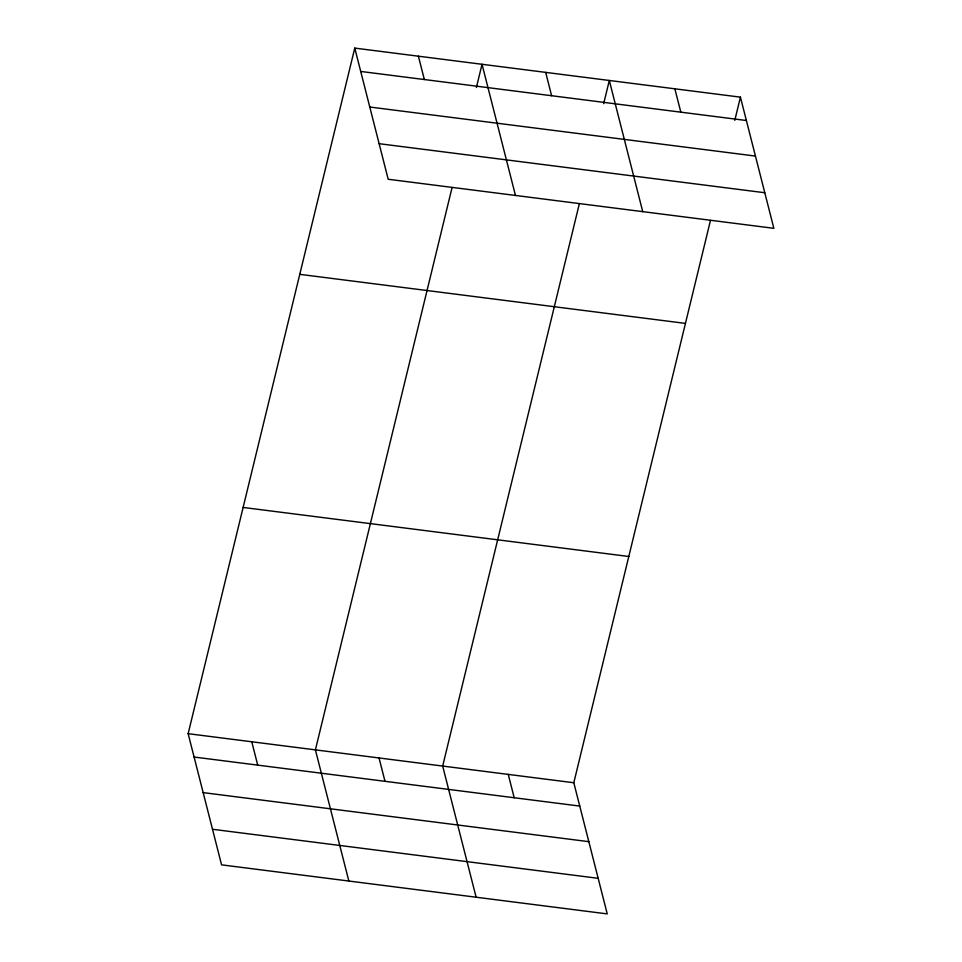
<?xml version="1.0" encoding="UTF-8"?>
<svg xmlns="http://www.w3.org/2000/svg" width="962" height="962" viewBox="0 0 962 962"><rect width="100%" height="100%" fill="white"/><g stroke="black" fill="none" stroke-linecap="round" stroke-linejoin="round"><path stroke-width="1.44" d="M710.473 220.43L573.809 782.743L607.238 913.9L221.573 864.85L188.143 733.681L354.762 48.1L740.427 97.15L773.857 228.319L388.191 179.257L354.762 48.1M452.068 187.566L315.404 749.879L348.845 881.036M476.394 87.494L482.034 64.286L515.464 195.442M579.34 203.752L442.676 766.065L476.118 897.221M603.667 103.68L609.307 80.471L642.736 211.64M734.788 120.358L740.427 97.15M360.714 71.441L746.38 120.503M369.781 107.022L755.447 156.072M379.124 143.687L764.79 192.737M299.771 274.338L685.449 323.4M243.121 507.443L628.799 556.493M188.143 733.681L573.809 782.743M194.083 757.034L579.761 806.084M203.162 792.616L588.828 841.666M212.506 829.268L598.172 878.318M674.867 88.817L680.819 112.157M545.67 72.378L551.611 95.731M418.398 56.193L424.35 79.533M508.249 774.398L514.201 797.751M379.04 757.972L384.992 781.312M251.767 741.774L257.72 765.127"/></g></svg>
